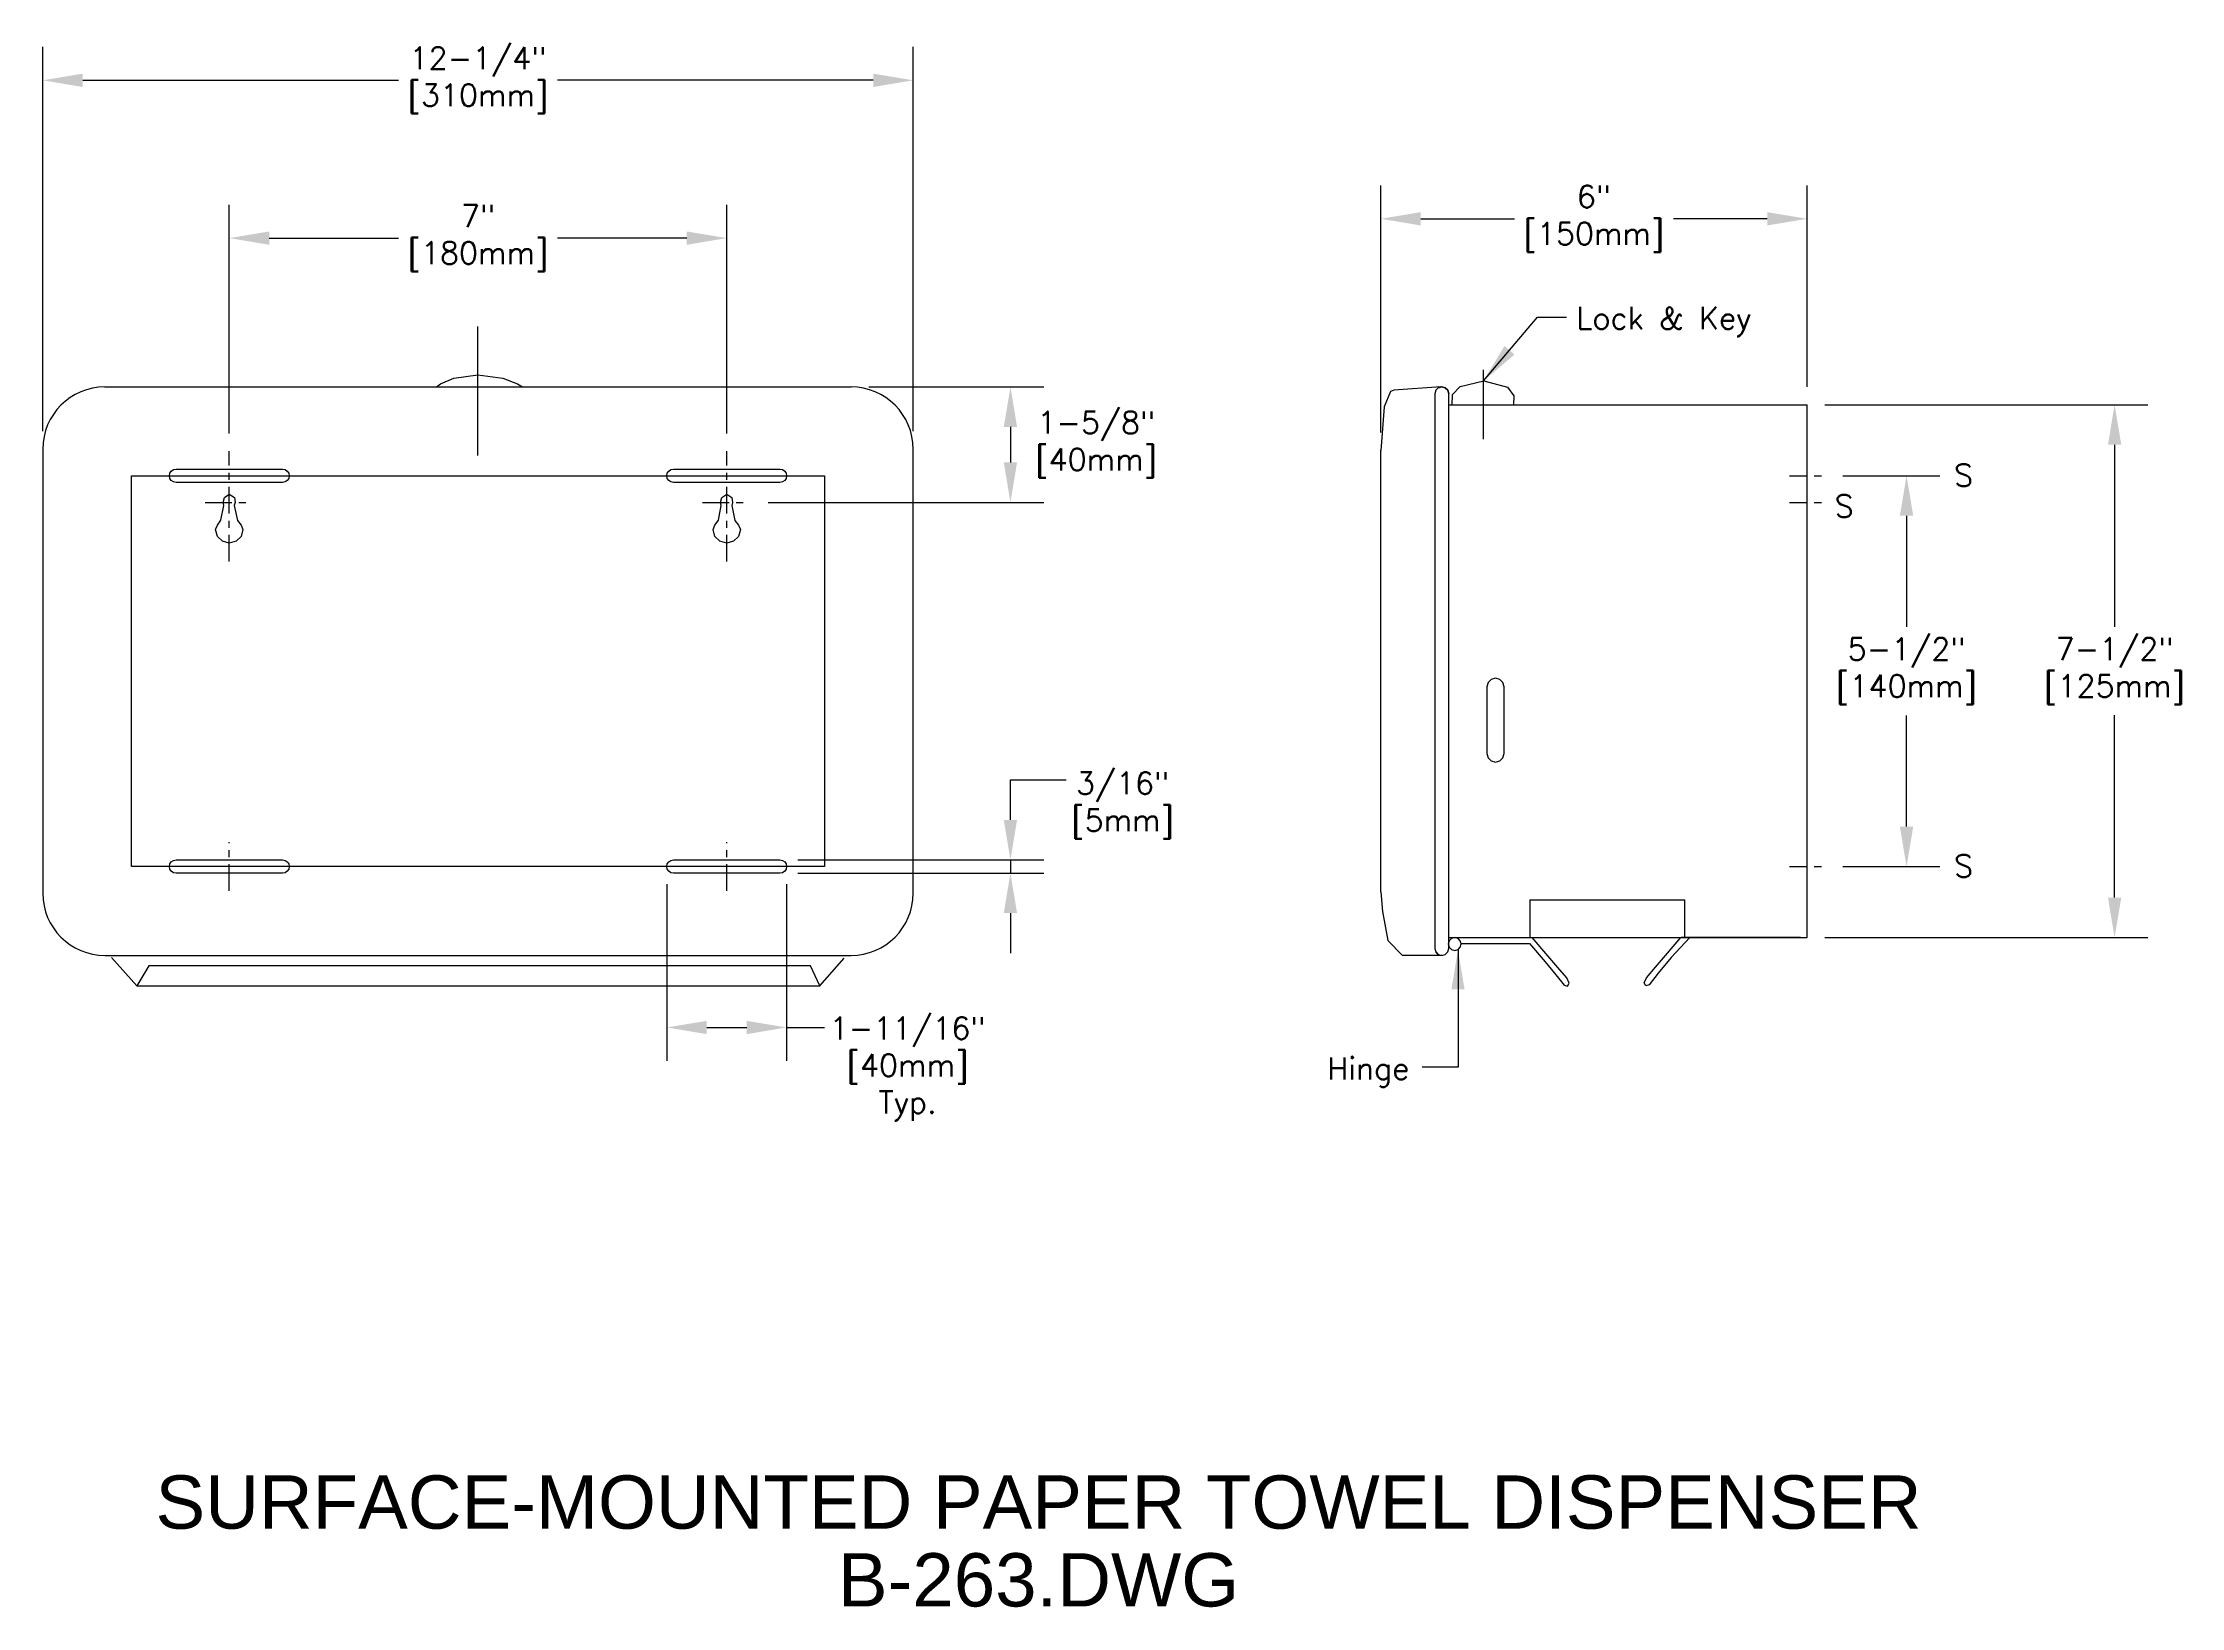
# Model space of a CAD drawing. Extents: x 1 to 31, y 0.8 to 22.8.
import ezdxf
from ezdxf.enums import TextEntityAlignment as Align

# ---------------------------------------------------------------- set-up
doc = ezdxf.new("R2010")
doc.units = 0
doc.header["$MEASUREMENT"] = 0
doc.header["$PDMODE"] = 35
doc.header["$PDSIZE"] = 0.000315
doc.linetypes.add('CENTER2', pattern=[1.125, 0.75, -0.125, 0.125, -0.125])
doc.layers.get('0').update_dxf_attribs({"linetype": 'CONTINUOUS'})
doc.layers.get('DEFPOINTS').update_dxf_attribs({"linetype": 'CONTINUOUS'})
for name, color, linetype in [('DETAIL', 4, 'CONTINUOUS'), ('DIM', 1, 'CONTINUOUS'), ('TEXT', 2, 'CONTINUOUS')]:
    doc.layers.add(name, color=color, linetype=linetype)
doc.styles.add('ARIAL_5', font='ARIAL.TTF', dxfattribs={"height": 5})
doc.styles.add('DIM_S_8', font='simplex.shx', dxfattribs={"height": 0.3125})
doc.dimstyles.new('DIM_S_7', dxfattribs={"dimtxt": 0.12, "dimasz": 0.5625, "dimexe": 0.46875, "dimexo": 0.25, "dimgap": 0.09375, "dimtad": 1, "dimtih": 1, "dimtoh": 1, "dimdec": 4, "dimrnd": 0.0625, "dimzin": 0, "dimtxsty": 'DIM_S_8', "dimcen": 0.09375, "dimaunit": 1, "dimazin": 3, "dimtfac": 1, "dimtdec": 4, "dimtofl": 0, "dimtmove": 0, "dimatfit": 3, "dimtolj": 1, "dimtzin": 0})

# ---------------------------------------------------------------- blocks, each defined once
blk = doc.blocks.new('TBLK_TX')
blk = doc.blocks.new('*D1')
at = {"color": 0, "linetype": 'BYBLOCK'}
for p, q in [((0.952, 17.333), (0.952, 22.742)), ((13.203, 17.333), (13.203, 22.742)), ((1.515, 22.273), (5.957, 22.273)), ((12.64, 22.273), (8.198, 22.273))]:
    blk.add_line(p, q, dxfattribs=at)
for points in [[(1.515, 22.367), (1.515, 22.179), (0.952, 22.273)], [(12.64, 22.367), (12.64, 22.179), (13.203, 22.273)]]:
    blk.add_solid(points, dxfattribs=at)
at = {"layer": 'DEFPOINTS', "color": 0, "linetype": 'BYBLOCK'}
for p in [(13.203, 22.273), (0.952, 17.083), (13.203, 17.083)]:
    blk.add_point(p, dxfattribs=at)
at = {"color": 0, "linetype": 'BYBLOCK', "insert": (7.078, 22.273), "char_height": 0.3125, "attachment_point": 5, "style": 'DIM_S_8'}
blk.add_mtext('\\A1;12-1/4"\\P[310mm]', dxfattribs=at)
blk = doc.blocks.new('*D2')
at = {"color": 0, "linetype": 'BYBLOCK'}
for p, q in [((3.578, 17.302), (3.578, 20.521)), ((10.578, 17.302), (10.578, 20.521)), ((4.14, 20.052), (5.957, 20.052)), ((10.015, 20.052), (8.198, 20.052))]:
    blk.add_line(p, q, dxfattribs=at)
for points in [[(4.14, 20.146), (4.14, 19.958), (3.578, 20.052)], [(10.015, 20.146), (10.015, 19.958), (10.578, 20.052)]]:
    blk.add_solid(points, dxfattribs=at)
at = {"layer": 'DEFPOINTS', "color": 0, "linetype": 'BYBLOCK'}
for p in [(10.578, 20.052), (3.578, 17.052), (10.578, 17.052)]:
    blk.add_point(p, dxfattribs=at)
at = {"color": 0, "linetype": 'BYBLOCK', "insert": (7.078, 20.052), "char_height": 0.3125, "attachment_point": 5, "style": 'DIM_S_8'}
blk.add_mtext('\\A1;7"\\P[180mm]', dxfattribs=at)
blk = doc.blocks.new('*D3')
at = {"color": 0, "linetype": 'BYBLOCK'}
for p, q in [((12.578, 17.958), (15.039, 17.958)), ((14.571, 17.395), (14.571, 16.895)), ((11.161, 16.333), (15.039, 16.333))]:
    blk.add_line(p, q, dxfattribs=at)
for points in [[(14.477, 17.395), (14.664, 17.395), (14.571, 17.958)], [(14.477, 16.895), (14.664, 16.895), (14.571, 16.333)]]:
    blk.add_solid(points, dxfattribs=at)
at = {"layer": 'DEFPOINTS', "color": 0, "linetype": 'BYBLOCK'}
for p in [(12.328, 17.958), (10.911, 16.333), (14.571, 16.333)]:
    blk.add_point(p, dxfattribs=at)
at = {"color": 0, "linetype": 'BYBLOCK', "insert": (15.778, 17.145), "char_height": 0.3125, "attachment_point": 5, "style": 'DIM_S_8'}
blk.add_mtext('\\A1;1-5/8"\\P[40mm]', dxfattribs=at)
blk = doc.blocks.new('*D4')
at = {"color": 0, "linetype": 'BYBLOCK'}
for p, q in [((14.571, 11.864), (14.571, 12.427)), ((11.578, 11.302), (15.039, 11.302)), ((14.571, 11.302), (14.571, 11.114)), ((11.578, 11.114), (15.039, 11.114)), ((14.571, 10.552), (14.571, 9.989))]:
    blk.add_line(p, q, dxfattribs=at)
for points in [[(14.477, 11.864), (14.664, 11.864), (14.571, 11.302)], [(14.477, 10.552), (14.664, 10.552), (14.571, 11.114)]]:
    blk.add_solid(points, dxfattribs=at)
at = {"layer": 'DEFPOINTS', "color": 0, "linetype": 'BYBLOCK'}
for p in [(11.328, 11.302), (11.328, 11.114), (14.571, 11.114)]:
    blk.add_point(p, dxfattribs=at)
at = {"color": 0, "linetype": 'BYBLOCK', "insert": (16.15, 12.068), "char_height": 0.3125, "attachment_point": 5, "style": 'DIM_S_8'}
blk.add_mtext('\\A1;3/16"\\P[5mm]', dxfattribs=at)
blk = doc.blocks.new('*D5')
at = {"color": 0, "linetype": 'BYBLOCK'}
for p, q in [((9.734, 10.958), (9.734, 8.474)), ((11.421, 10.958), (11.421, 8.474)), ((10.296, 8.943), (10.859, 8.943))]:
    blk.add_line(p, q, dxfattribs=at)
for points in [[(10.296, 9.036), (10.296, 8.849), (9.734, 8.943)], [(10.859, 9.036), (10.859, 8.849), (11.421, 8.943)]]:
    blk.add_solid(points, dxfattribs=at)
at = {"layer": 'DEFPOINTS', "color": 0, "linetype": 'BYBLOCK'}
for p in [(9.734, 11.208), (11.421, 11.208), (11.421, 8.943)]:
    blk.add_point(p, dxfattribs=at)
at = {"color": 0, "linetype": 'BYBLOCK', "insert": (13.124, 8.359), "char_height": 0.3125, "attachment_point": 5, "style": 'DIM_S_8'}
blk.add_mtext('\\A1;1-11/16"\\P[40mm]\\PTyp.', dxfattribs=at)
blk = doc.blocks.new('*D6')
at = {"color": 0, "linetype": 'BYBLOCK'}
for p, q in [((19.783, 17.315), (19.783, 20.793)), ((25.783, 17.958), (25.783, 20.793)), ((20.346, 20.324), (21.663, 20.324)), ((25.221, 20.324), (23.904, 20.324))]:
    blk.add_line(p, q, dxfattribs=at)
for points in [[(20.346, 20.418), (20.346, 20.23), (19.783, 20.324)], [(25.221, 20.418), (25.221, 20.23), (25.783, 20.324)]]:
    blk.add_solid(points, dxfattribs=at)
at = {"layer": 'DEFPOINTS', "color": 0, "linetype": 'BYBLOCK'}
for p in [(25.783, 20.324), (25.783, 17.708), (19.783, 17.065)]:
    blk.add_point(p, dxfattribs=at)
at = {"color": 0, "linetype": 'BYBLOCK', "insert": (22.783, 20.324), "char_height": 0.3125, "attachment_point": 5, "style": 'DIM_S_8'}
blk.add_mtext('\\A1;6"\\P[150mm]', dxfattribs=at)
blk = doc.blocks.new('*D7')
at = {"color": 0, "linetype": 'BYBLOCK'}
for p, q in [((75.779, 25.967), (77.147, 25.967)), ((76.678, 25.405), (76.678, 23.839)), ((76.678, 21.03), (76.678, 22.595)), ((75.779, 20.467), (77.147, 20.467))]:
    blk.add_line(p, q, dxfattribs=at)
for points in [[(76.584, 25.405), (76.772, 25.405), (76.678, 25.967)], [(76.584, 21.03), (76.772, 21.03), (76.678, 20.467)]]:
    blk.add_solid(points, dxfattribs=at)
at = {"layer": 'DEFPOINTS', "color": 0, "linetype": 'BYBLOCK'}
for p in [(75.529, 25.967), (75.529, 20.467), (76.678, 20.467)]:
    blk.add_point(p, dxfattribs=at)
at = {"color": 0, "linetype": 'BYBLOCK', "insert": (76.678, 23.217), "char_height": 0.3125, "attachment_point": 5, "style": 'DIM_S_8'}
blk.add_mtext('\\A1;5-1/2"\\P[140mm]', dxfattribs=at)
blk = doc.blocks.new('*D8')
at = {"color": 0, "linetype": 'BYBLOCK'}
for p, q in [((26.033, 17.708), (30.579, 17.708)), ((30.11, 17.145), (30.11, 14.58)), ((30.11, 10.77), (30.11, 13.336)), ((26.033, 10.208), (30.579, 10.208))]:
    blk.add_line(p, q, dxfattribs=at)
for points in [[(30.017, 17.145), (30.204, 17.145), (30.11, 17.708)], [(30.017, 10.77), (30.204, 10.77), (30.11, 10.208)]]:
    blk.add_solid(points, dxfattribs=at)
at = {"layer": 'DEFPOINTS', "color": 0, "linetype": 'BYBLOCK'}
for p in [(25.783, 17.708), (25.783, 10.208), (30.11, 10.208)]:
    blk.add_point(p, dxfattribs=at)
at = {"color": 0, "linetype": 'BYBLOCK', "insert": (30.11, 13.958), "char_height": 0.3125, "attachment_point": 5, "style": 'DIM_S_8'}
blk.add_mtext('\\A1;7-1/2"\\P[125mm]', dxfattribs=at)

msp = doc.modelspace()

# ---------------------------------------------------------------- linework, layer by layer
at = {"layer": 'DETAIL', "ltscale": 0.75}
for p, q in [((7.07752, 16.99034), (7.07752, 18.80773)), ((1.82743, 17.9578), (12.32761, 17.9578)), ((20.55776, 17.91017), (20.54452, 17.8616)), ((20.54452, 17.8616), (20.54452, 10.05413)), ((20.59256, 17.94468), (20.55776, 17.91017)), ((20.7386, 10.05413), (20.7386, 17.8616)), ((20.7386, 17.7078), (25.78309, 17.7078)), ((25.78309, 10.2078), (25.78309, 17.7078)), ((0.95243, 17.0828), (0.95243, 10.8328)), ((13.20261, 10.8328), (13.20261, 17.0828)), ((19.78309, 10.85058), (19.78309, 17.06548)), ((20.54452, 17.04493), (20.54452, 10.17866)), ((20.7386, 10.17866), (20.7386, 17.04493)), ((21.8818, 10.74012), (21.8818, 10.2078)), ((21.8818, 10.74012), (24.06326, 10.74012)), ((24.06323, 10.2078), (24.06326, 10.74012)), ((1.82743, 9.9578), (12.32761, 9.9578)), ((20.64155, 9.9578), (20.09077, 9.9578)), ((20.54452, 10.05413), (20.55776, 10.00552)), ((20.7386, 10.2078), (25.78309, 10.2078)), ((25.68826, 10.2078), (24.01051, 10.2078))]:
    msp.add_line(p, q, dxfattribs=at)
at = {"layer": 'DETAIL', "linetype": 'CENTER2', "ltscale": 0.5}
for p, q in [((3.57752, 15.50002), (3.57752, 17.05155)), ((10.57752, 15.50002), (10.57752, 17.05155)), ((3.23637, 16.3328), (3.91129, 16.3328)), ((10.23637, 16.3328), (10.91129, 16.3328)), ((3.57752, 10.86405), (3.57752, 11.55155)), ((10.57752, 10.86405), (10.57752, 11.55155))]:
    msp.add_line(p, q, dxfattribs=at)
at = {"layer": 'DETAIL', "linetype": 'CENTER2', "ltscale": 0.333333}
for p, q in [((25.53309, 16.7078), (26.03309, 16.7078)), ((25.53309, 16.3328), (26.03309, 16.3328)), ((25.53309, 11.2078), (26.03309, 11.2078))]:
    msp.add_line(p, q, dxfattribs=at)
at = {"layer": 'DETAIL', "ltscale": 0.75}
for points in [[(6.49317, 17.95763), (6.55069, 18.00111), (6.73808, 18.08192), (7.07752, 18.12563)], [(7.07752, 18.12563), (7.42733, 18.08224), (7.63407, 18.00138), (7.70203, 17.9578)], [(21.23051, 17.22035), (21.23067, 18.19819)], [(19.96733, 17.91363), (19.91965, 17.89115), (19.83098, 17.67947), (19.78284, 17.06227)], [(20.62979, 17.9578), (19.96733, 17.91363)], [(20.78908, 17.7078), (20.79417, 17.85258), (20.89786, 17.96164), (21.23269, 18.04504)], [(21.23269, 18.04504), (21.56548, 17.95523), (21.65511, 17.83334), (21.65163, 17.70408)], [(21.39781, 13.85737), (21.33681, 13.84099), (21.29346, 13.79796), (21.27697, 13.73744)], [(21.51875, 13.73744), (21.50224, 13.79796), (21.45885, 13.84099), (21.39781, 13.85737)], [(21.27697, 13.73744), (21.27697, 12.79832)], [(21.51875, 12.79832), (21.51875, 13.73744)], [(21.27697, 12.79832), (21.29346, 12.73786), (21.33681, 12.69486), (21.39781, 12.67848)], [(21.39781, 12.67848), (21.45885, 12.69486), (21.50224, 12.73786), (21.51875, 12.79832)], [(19.78309, 10.85058), (19.80936, 10.57491), (19.88095, 10.16825), (20.09077, 9.9578)], [(20.59256, 9.97096), (20.55776, 10.00552), (20.59256, 9.97096), (20.64155, 9.9578), (20.69055, 9.97096), (20.72536, 10.00552), (20.7386, 10.05413)], [(20.82395, 10.2078), (20.77814, 10.19551), (20.74558, 10.16322), (20.73318, 10.1178)], [(20.73318, 10.1178), (20.74558, 10.0723), (20.77814, 10.03999), (20.82395, 10.0277)], [(20.91479, 10.1178), (20.9024, 10.16322), (20.86983, 10.19551), (20.82395, 10.2078)], [(20.82395, 10.0277), (20.86983, 10.03999), (20.9024, 10.0723), (20.91479, 10.1178)], [(20.91351, 10.12249), (21.20202, 10.12289), (21.67768, 10.12331), (21.87547, 10.12305)], [(21.87547, 10.12305), (22.0986, 9.86729), (22.24856, 9.68186), (22.36495, 9.53803)], [(22.40096, 9.63969), (22.2745, 9.78715), (22.13244, 9.9524), (21.9127, 10.2078)], [(23.52299, 9.64376), (23.64945, 9.79119), (23.79152, 9.9564), (24.00787, 10.2078)], [(24.13423, 10.2078), (23.87043, 9.92556), (23.68445, 9.70499), (23.55899, 9.54198)], [(1.919, 9.92797), (2.27586, 9.53045), (11.88624, 9.52811), (12.23299, 9.9203)], [(11.88624, 9.52802), (11.75755, 9.80807), (2.44543, 9.80807), (2.27579, 9.52811)], [(22.36495, 9.53803), (22.40898, 9.52555), (22.43268, 9.56616), (22.40096, 9.63969)], [(23.55899, 9.54198), (23.51498, 9.52953), (23.49127, 9.57017), (23.52299, 9.64376)]]:
    msp.add_lwpolyline(points, dxfattribs=at)
for points in [[(20.7386, 17.8616), (20.72536, 17.91017), (20.69055, 17.94468), (20.64155, 17.9578), (20.59256, 17.94468), (20.64155, 17.9578), (20.69055, 17.94468), (20.72536, 17.91017)], [(2.20243, 11.2078), (2.20243, 16.7078), (11.95261, 16.7078), (11.95261, 11.2078)], [(3.38518, 15.94957), (3.41154, 16.01343), (3.46051, 16.08273), (3.50103, 16.29005), (3.49195, 16.3328), (3.51012, 16.40228), (3.57752, 16.44913), (3.64953, 16.40292), (3.65912, 16.33205), (3.64813, 16.28808), (3.69314, 16.07677), (3.74502, 16.01066), (3.76986, 15.94957), (3.74359, 15.85333), (3.67458, 15.7849), (3.57752, 15.75886), (3.48041, 15.7849), (3.41142, 15.85333)], [(10.38518, 15.94957), (10.41154, 16.01343), (10.46051, 16.08273), (10.50103, 16.29005), (10.49195, 16.3328), (10.51012, 16.40228), (10.57752, 16.44913), (10.64953, 16.40292), (10.65912, 16.33205), (10.64813, 16.28808), (10.69314, 16.07677), (10.74502, 16.01066), (10.76986, 15.94957), (10.74359, 15.85333), (10.67458, 15.7849), (10.57752, 15.75886), (10.48041, 15.7849), (10.41142, 15.85333)]]:
    msp.add_lwpolyline(points, close=True, dxfattribs=at)
for points in [[(2.82752, 16.61405, -1), (2.82752, 16.80155), (4.32752, 16.80155, -1), (4.32752, 16.61405)], [(9.82752, 16.61405, -1), (9.82752, 16.80155), (11.32752, 16.80155, -1), (11.32752, 16.61405)], [(2.82752, 11.11405, -1), (2.82752, 11.30155), (4.32752, 11.30155, -1), (4.32752, 11.11405)], [(9.82752, 11.11405, -1), (9.82752, 11.30155), (11.32752, 11.30155, -1), (11.32752, 11.11405)]]:
    msp.add_lwpolyline(points, format="xyb", close=True, dxfattribs=at)
for centre, start, end in [((1.82743, 17.0828), 90, 180), ((12.32761, 17.0828), 0, 90), ((1.82743, 10.8328), 180, 270), ((12.32761, 10.8328), 270, 0)]:
    msp.add_arc(centre, 0.875, start, end, dxfattribs=at)
at = {"layer": 'DIM', "linetype": 'CONTINUOUS'}
for p, q in [((14.57064, 12.42655), (15.35361, 12.42655)), ((11.42127, 8.94271), (11.95635, 8.94271))]:
    msp.add_line(p, q, dxfattribs=at)

# ---------------------------------------------------------------- block references
at = {"layer": 'TEXT', "linetype": 'CONTINUOUS'}
ref = msp.add_blockref('TBLK_TX', (14.96646, 1.88873), dxfattribs=dict(at, xscale=0.15, yscale=0.15, zscale=0.15))
ref.add_attrib('TITLE', 'SURFACE-MOUNTED PAPER TOWEL DISPENSER', dxfattribs={"layer": '0', "height": 0.75, "style": 'ARIAL_5'}).set_placement((14.96646, 1.88873), align=Align.CENTER)
ref.add_attrib('DWG_NAME', 'B-263.DWG', dxfattribs={"layer": '0', "height": 0.75, "style": 'ARIAL_5'}).set_placement((14.96646, 0.79409), align=Align.CENTER)

# ---------------------------------------------------------------- texts
at = {"layer": 'DIM', "linetype": 'CONTINUOUS', "style": 'DIM_S_8'}
for s, p in [('Lock & Key', (22.53444, 18.77031)), ('S', (27.85193, 16.56037)), ('S', (26.1693, 16.12538)), ('S', (27.85193, 11.06037)), ('Hinge', (19.03262, 8.20858))]:
    msp.add_text(s, height=0.3125, dxfattribs=at).set_placement(p)

# ---------------------------------------------------------------- dimensions: what is measured, and where the dimension line sits
at = {"layer": 'DIM', "linetype": 'CONTINUOUS'}
for base, p1, p2, text, picture, middle in [((13.20261, 22.27305), (0.95243, 17.0828), (13.20261, 17.0828), '12-1/4"\\P[310mm]', '*D1', (7.07752, 22.27305)), ((25.78309, 20.32414), (19.78309, 17.06548), (25.78309, 17.7078), '6"\\P[150mm]', '*D6', (22.78309, 20.32414)), ((10.57752, 20.05183), (3.57752, 17.05155), (10.57752, 17.05155), '7"\\P[180mm]', '*D2', (7.07752, 20.05183)), ((11.42127, 8.94271), (9.73377, 11.2078), (11.42127, 11.2078), '1-11/16"\\P[40mm]\\PTyp.', '*D5', (13.12416, 8.35892))]:
    dim = msp.add_linear_dim(base=base, p1=p1, p2=p2, text=text, dimstyle='DIM_S_7', override={"dimpost": '\\X'}, dxfattribs=at)
    dim.commit()
    dim.dimension.update_dxf_attribs({"geometry": picture, "text_midpoint": middle, "dimtype": 160})
for base, p1, p2, text, picture, middle in [((14.57064, 16.3328), (12.32761, 17.9578), (10.91129, 16.3328), '1-5/8"\\P[40mm]', '*D3', (15.77826, 17.1453)), ((14.57064, 11.11405), (11.32752, 11.30155), (11.32752, 11.11405), '3/16"\\P[5mm]', '*D4', (16.14984, 12.06794))]:
    dim = msp.add_linear_dim(base=base, p1=p1, p2=p2, angle=90, text=text, dimstyle='DIM_S_7', override={"dimpost": '\\X'}, dxfattribs=at)
    dim.commit()
    dim.dimension.update_dxf_attribs({"geometry": picture, "text_midpoint": middle, "dimtype": 160})
dim = msp.add_linear_dim(base=(30.11043, 10.2078), p1=(25.78309, 17.7078), p2=(25.78309, 10.2078), angle=90, text='7-1/2"\\P[125mm]', dimstyle='DIM_S_7', override={"dimpost": '\\X'}, dxfattribs=at)
dim.commit()
dim.dimension.update_dxf_attribs({"geometry": '*D8', "text_midpoint": (30.11043, 13.9578)})
dim = msp.add_linear_dim(base=(27.18223, 11.2078), p1=(26.03309, 16.7078), p2=(26.03309, 11.2078), angle=90, text='5-1/2"\\P[140mm]', dimstyle='DIM_S_7', override={"dimpost": '\\X'}, dxfattribs=at)
dim.commit()
dim.dimension.update_dxf_attribs({"geometry": '*D7', "text_midpoint": (27.18223, 13.9578), "insert": (-49.49563, -9.25961)})

# ---------------------------------------------------------------- leaders
for points in [[(21.23065, 18.04453), (21.98823, 18.93831), (22.39789, 18.93831)], [(20.86983, 10.03999), (20.86983, 8.38257), (20.36712, 8.38257)]]:
    msp.add_leader(points, dimstyle='DIM_S_7', dxfattribs=at)

doc.saveas('drawing.dxf')
